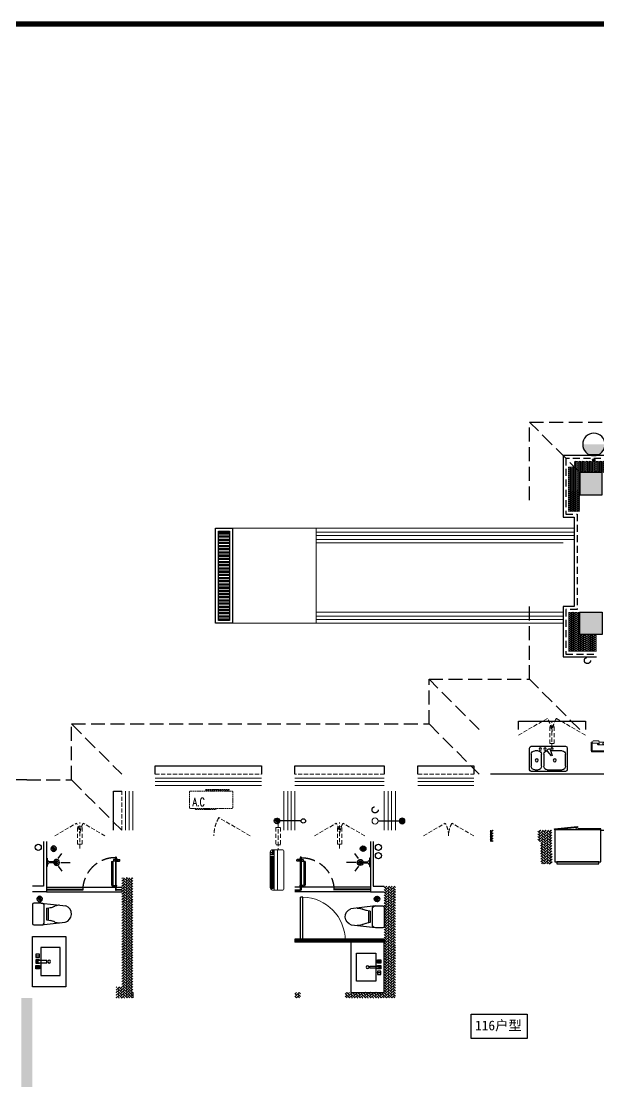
# Model space of a CAD drawing. Extents: x 2803505 to 5851001, y -1372902 to 24339.
# Drawn here: x 3281362 to 3291701, y -887371 to -868404 of the extents above; entities that cross this region are included whole.
import ezdxf

# ---------------------------------------------------------------- set-up
doc = ezdxf.new("R2010")
doc.units = 0
doc.header["$LTSCALE"] = 1000
doc.header["$MEASUREMENT"] = 0
doc.linetypes.add('DASH', pattern=[0.35, 0.25, -0.1])
doc.linetypes.add('HIDDEN', pattern=[0.375, 0.25, -0.125])
doc.layers.get('0').update_dxf_attribs({"linetype": 'CONTINUOUS'})
for name, color, linetype in [('!!电气', 1, 'CONTINUOUS'), ('AH-FURNITURE', 1, 'CONTINUOUS'), ('CURTWALL', 4, 'CONTINUOUS'), ('EQUIP-照明', 3, 'CONTINUOUS'), ('IP-bath&kitchen-JOHNSON', 4, 'CONTINUOUS'), ('LVTRY', 252, 'CONTINUOUS'), ('P-bath&kitchen-JOHNSON', 4, 'CONTINUOUS'), ('VPIPE-中水', 122, 'CONTINUOUS'), ('VPIPE-凝结', 150, 'CONTINUOUS'), ('VPIPE-雨水', 4, 'DASH'), ('保温', 6, 'CONTINUOUS'), ('卫生间', 6, 'CONTINUOUS'), ('建筑-排气道', 252, 'CONTINUOUS'), ('看线', 185, 'CONTINUOUS'), ('立面', 73, 'CONTINUOUS'), ('立面-看线', 251, 'CONTINUOUS'), ('铝合金', 144, 'CONTINUOUS')]:
    doc.layers.add(name, color=color, linetype=linetype)
for name, color, linetype, lineweight in [('PUB_HATCH', 8, 'CONTINUOUS', 9), ('STAIR', 252, 'CONTINUOUS', 20), ('VPIPE-废水', 31, 'TG_F', 18), ('WINDOW', 146, 'CONTINUOUS', 20), ('图框', 147, 'CONTINUOUS', 20), ('平面-栏杆', 56, 'CONTINUOUS', 15), ('平面-看线', 252, 'CONTINUOUS', 15), ('平面-空调室内机', 176, 'CONTINUOUS', 9), ('平面-空调预留孔', 252, 'CONTINUOUS', 15), ('立面-洞口示意', 252, 'CONTINUOUS', 13)]:
    doc.layers.add(name, color=color, linetype=linetype, lineweight=lineweight)
doc.styles.add('_TCH_DIM', font='SIMPLEX', dxfattribs={"bigfont": 'GBCBIG'})
doc.styles.add('DIM_FONT', font='SIMPLEX', dxfattribs={"width": 0.7, "bigfont": 'GBCBIG'})
doc.styles.get("Standard").update_dxf_attribs({"font": 'gbenor.shx', "bigfont": 'gbcbig.shx'})
doc.styles.add('TG_LINETYPE', font='SIMPLEX', dxfattribs={"width": 0.8, "height": 3, "bigfont": 'HZTXT'})
doc.styles.add('黑体', font='simhei.ttf')
doc.linetypes.add('TG_F', pattern='A,2,-0.3,["F",TG_LINETYPE,S=0.1,R=0,X=-0.23,Y=-0.15],0', length=2.3)
pattern_1 = [(45, (0, 0), (0, 47.4157523), [100.584, -33.528]), (135, (23.708, 23.708), (3e-15, 47.4157523), [100.584, -33.528])]
pattern_2 = [(90, (0, 0), (-16.49778, 1e-15), [9.525, -19.05]), (210, (0, 0), (8.24889, -14.2874966), [9.525, -19.05]), (150, (6e-16, 9.525), (-8.24889, -14.2874966), [9.525, -19.05])]

# ---------------------------------------------------------------- blocks, each defined once
blk = doc.blocks.new('rrrrrrrrrrrra')
at = {"color": 8}
for p, q in [((-112, 459), (-112, 324)), ((253, 484), (-87, 484)), ((278, 324), (278, 459)), ((-112, 324), (-64, -103)), ((-59, 271), (224, 271)), ((-21, 232), (-34, 154)), ((191, 200), (-26, 200)), ((186, 232), (-21, 232)), ((186, 232), (199, 154)), ((278, 324), (228, -116))]:
    blk.add_line(p, q, dxfattribs=at)
for centre, radius, start, end in [((-87, 459), 25, 90, 180), ((253, 459), 25, 0, 90), ((-59, 324), 53.3, 180, 270), ((224, 324), 53.3, 270, 0), ((149, -3), 224, 158.5202, 180), ((-323, 210), 294, 333.5369, 351.4828), ((488, 210), 294, 188.5172, 206.4631), ((16, -3), 224, 0, 21.4798), ((84, -64), 153, 195.0773, 340.1181)]:
    blk.add_arc(centre, radius, start, end, dxfattribs=at)
blk = doc.blocks.new('A$C1E0F638F')
for points in [[(500, 435), (500, 85), (0, 85), (0, 435)], [(270, 30), (230, 30), (230, 195), (270, 195)], [(120, 0), (180, 0), (180, 60), (120, 60)], [(147, 55), (153, 55), (153, 5), (147, 5)], [(230, 30), (270, 30), (270, 10), (230, 10)], [(380, 0), (320, 0), (320, 60), (380, 60)], [(353, 55), (347, 55), (347, 5), (353, 5)]]:
    blk.add_lwpolyline(points, close=True)
blk.add_lwpolyline([(270, 60), (280, 60), (280, 0), (220, 0), (220, 60), (230, 60)])
blk.add_circle((250, 236), 26)
blk = doc.blocks.new('$lvtry$00000171')
for p, q in [((-74, 11), (-11, 74)), ((-70, -27), (27, 70)), ((-53, -53), (53, 53)), ((-27, -70), (70, 27)), ((11, -74), (74, -11))]:
    blk.add_line(p, q)
blk.add_circle((0, 0), 75)
blk.add_point((0, 0))
blk = doc.blocks.new('A$C5DCB2F21')
at = {"layer": 'IP-bath&kitchen-JOHNSON', "color": 8}
for p, q in [((74, 0), (-74, 0)), ((-10, -174), (-10, -49)), ((11, -174), (11, -49)), ((-68, -213), (-158, -275)), ((0, -261), (0, -425)), ((68, -213), (158, -275))]:
    blk.add_line(p, q, dxfattribs=at)
blk.add_lwpolyline([(74, 0), (74, -16), (-74, -16), (-74, 0)], dxfattribs=at)
for points in [[(-26, -31, -0.364142), (-38, -16, -0.020495)], [(-10, -49, 0.214893), (-26, -31, 7.649644)], [(11, -49, -0.21439), (26, -31, -7.649644)], [(26, -31, 0.364142), (38, -16, 0.020495)]]:
    blk.add_lwpolyline(points, format="xyb", dxfattribs=at)
blk.add_arc((0, -174), 10.5, 180, 0, dxfattribs=at)
for centre, major_axis, ratio, start_param, end_param in [((0, -181), (53.6, 0), 0.987577, 1.76809, 7.656688), ((0, -179), (-51, 0), 0.990052, -1.36297, 4.504563), ((0, -178), (-26.8, 0), 0.994812, -1.167677, 4.309269), ((-12, -165), (0, 1.43), 0.85, -1.570796, 4.712389), ((-12, -189), (0, 1.43), 0.85, 4.712389, 10.995574), ((12, -165), (0, 1.43), 0.85, 4.712389, 10.995574), ((12, -189), (0, 1.43), 0.85, 4.712389, 10.995574)]:
    blk.add_ellipse(centre, major_axis=major_axis, ratio=ratio, start_param=start_param, end_param=end_param, dxfattribs=at)
blk = doc.blocks.new('GDGDRGDGRD')
blk.add_hatch(color=252).paths.add_polyline_path([(491782, 524769), (491781, 524772), (491773, 524768), (491774, 524766)])
at = {"color": 252}
for p, q in [((491771, 524768), (491783, 524773)), ((491772, 524768), (491772, 524768)), ((491772, 524768), (491774, 524765)), ((491783, 524761), (491772, 524761)), ((491783, 524760), (491772, 524760)), ((491772, 524752), (491774, 524751)), ((491774, 524751), (491772, 524751)), ((491773, 524760), (491773, 524740)), ((491774, 524765), (491783, 524769)), ((491778, 524771), (491778, 524732)), ((491783, 524752), (491781, 524752)), ((491781, 524752), (491783, 524752)), ((491782, 524772), (491783, 524773)), ((491782, 524772), (491783, 524769)), ((491783, 524760), (491783, 524739))]:
    blk.add_line(p, q, dxfattribs=at)
for centre, radius, start, end in [((491784, 524755), 13.5, 155.1524, 208.9779), ((491772, 524767), 1, 111.5266, 175.7652), ((491791, 524767), 20.5, 177.9915, 196.9003), ((491772, 524767), 0.5, 112.733, 178.0542), ((491791, 524767), 19.5, 177.4658, 196.2484), ((491786, 524755), 14.6, 161.8973, 193.7147), ((491781, 524753), 9.42, 188.0154, 204.2283), ((491772, 524749), 0.5, 208.9779, 24.2283), ((491772, 524754), 11.7, 335.4186, 349.5177), ((491783, 524749), 0.5, 155.4186, 330.1502), ((491783, 524772), 0.5, 340.7609, 112.533), ((491783, 524772), 1.17, 340.0401, 112.533), ((491804, 524765), 20.6, 160.0401, 190.8473), ((491807, 524764), 24, 160.7609, 187.0487), ((491772, 524755), 13.4, 330.1502, 25.0815), ((491771, 524755), 12.4, 343.9451, 21.3478)]:
    blk.add_arc(centre, radius, start, end, dxfattribs=at)
blk.add_open_spline([(491773, 524740), (491773, 524740), (491775, 524738), (491778, 524742), (491781, 524740), (491783, 524739)], degree=3, knots=[0, 0, 0, 0, 3.066329, 6.218313, 11.124135, 11.124135, 11.124135, 11.124135])
at = {"layer": 'IP-bath&kitchen-JOHNSON', "color": 252}
for p, q in [((490533, 524228), (491883, 524228)), ((490533, 524193), (491183, 524193)), ((490533, 524183), (491183, 524183)), ((490533, 524148), (491883, 524148)), ((491183, 524183), (491183, 524193)), ((491883, 524183), (491783, 524183)), ((491783, 524173), (491783, 524183)), ((491883, 524173), (491783, 524173))]:
    blk.add_line(p, q, dxfattribs=at)
for points in [[(490533, 525048), (490533, 524148), (490283, 524148)], [(490483, 525048), (490483, 524248), (490283, 524248)]]:
    blk.add_lwpolyline(points, dxfattribs=at)
at = {"layer": 'LVTRY', "color": 252}
blk.add_lwpolyline([(490883, 522448), (490283, 522448), (490283, 523348), (490883, 523348)], close=True, dxfattribs=at)
at = {"layer": 'P-bath&kitchen-JOHNSON', "color": 252}
for p, q in [((491699, 524687), (491699, 524271)), ((491699, 524687), (491725, 524687)), ((491725, 524687), (491725, 524271)), ((491735, 524723), (491735, 524697)), ((491767, 524723), (491735, 524723)), ((491767, 524697), (491735, 524697)), ((491772, 524735), (491779, 524735)), ((491772, 524706), (491772, 524735)), ((491772, 524706), (491779, 524706)), ((491775, 524735), (491778, 524733)), ((491775, 524716), (491775, 524735)), ((491775, 524725), (491775, 524706)), ((491775, 524706), (491778, 524708)), ((491778, 524718), (491778, 524733)), ((491778, 524718), (491778, 524708)), ((491779, 524735), (491781, 524734)), ((491779, 524733), (491779, 524735)), ((491779, 524708), (491779, 524706)), ((491779, 524706), (491781, 524707)), ((491781, 524733), (491781, 524734)), ((491781, 524708), (491781, 524707)), ((491789, 524723), (491843, 524723)), ((491789, 524697), (491843, 524697)), ((491794, 524735), (491797, 524735)), ((491794, 524735), (491794, 524706)), ((491794, 524706), (491797, 524706)), ((491797, 524735), (491799, 524733)), ((491797, 524735), (491797, 524718)), ((491797, 524706), (491797, 524723)), ((491797, 524706), (491799, 524708)), ((491799, 524708), (491799, 524733)), ((491820, 524697), (491820, 524723)), ((491699, 524271), (491725, 524271)), ((491769, 524263), (491767, 524261)), ((491769, 524263), (491769, 524233)), ((491772, 524263), (491769, 524263)), ((491772, 524263), (491772, 524233)), ((491784, 524263), (491786, 524263)), ((491784, 524233), (491784, 524263)), ((491786, 524233), (491786, 524263)), ((491786, 524263), (491788, 524261)), ((491735, 524235), (491735, 524261)), ((491735, 524261), (491767, 524261)), ((491735, 524235), (491767, 524235)), ((491767, 524261), (491767, 524235)), ((491769, 524233), (491767, 524235)), ((491772, 524233), (491769, 524233)), ((491784, 524233), (491786, 524233)), ((491788, 524235), (491788, 524261))]:
    blk.add_line(p, q, dxfattribs=at)
blk.add_lwpolyline([(491783, 524173), (491783, 524760), (491773, 524760), (491773, 524173)], close=True, dxfattribs=at)
at = {"layer": 'P-bath&kitchen-JOHNSON', "color": 252, "linetype": 'DASH'}
blk.add_arc((491769, 524171), 586, 89.7967, 179.3922, dxfattribs=at)
at = {"layer": 'P-bath&kitchen-JOHNSON', "color": 252}
blk.add_arc((491835, 524710), 15.3, 304.053, 55.9616, dxfattribs=at)
for centre, major_axis, start_param, end_param in [((491735, 524687), (0, 10.4), 0, 1.570796), ((491735, 524271), (0, 35.7), 1.570796, 3.141593), ((491735, 524271), (0, 10.4), 1.570796, 3.141593)]:
    blk.add_ellipse(centre, major_axis=major_axis, ratio=1, start_param=start_param, end_param=end_param, dxfattribs=at)
at = {"layer": 'IP-bath&kitchen-JOHNSON', "color": 252, "rotation": 90.008488524447}
blk.add_blockref('A$C5DCB2F21', (490533, 524673), dxfattribs=at)
at = {"layer": 'LVTRY', "color": 252, "xscale": -0.6666666667107826, "yscale": 0.6666666667107826}
for p in [(490663, 524918), (490413, 524018)]:
    blk.add_blockref('$lvtry$00000171', p, dxfattribs=at)
at = {"layer": 'LVTRY', "color": 252, "extrusion": (0, 0, -1), "xscale": -1, "zscale": -1, "rotation": 270}
blk.add_blockref('rrrrrrrrrrrra', (-490766, 523666), dxfattribs=at)
at = {"layer": 'LVTRY', "color": 252, "xscale": -1, "rotation": 270}
blk.add_blockref('A$C1E0F638F', (490347, 522649), dxfattribs=at)
blk = doc.blocks.new('rtyg7uyhg')
at = {"layer": 'LVTRY'}
for p, q in [((193590, 45458), (193590, 45069)), ((194235, 45489), (193621, 45489)), ((193621, 45131), (193621, 45346)), ((193682, 45407), (193888, 45407)), ((193896, 45430), (193858, 45326)), ((193875, 45316), (193946, 45401)), ((193926, 45440), (193940, 45432)), ((194010, 45346), (194010, 45131)), ((194051, 45131), (194051, 45346)), ((194112, 45407), (194173, 45407)), ((194235, 45346), (194235, 45131)), ((194265, 45069), (194265, 45458)), ((193858, 45326), (193875, 45316)), ((193621, 45039), (194235, 45039)), ((193948, 45069), (193682, 45069)), ((194173, 45069), (194112, 45069))]:
    blk.add_line(p, q, dxfattribs=at)
for centre, radius in [((193866, 45438), 20.5), ((193989, 45438), 20.5), ((194071, 45438), 20.5), ((193815, 45238), 25.6), ((194137, 45238), 25.6)]:
    blk.add_circle(centre, radius, dxfattribs=at)
for centre, radius, start, end in [((193621, 45458), 30.7, 90, 180), ((193682, 45346), 61.4, 90, 180), ((193916, 45423), 20.5, 60, 159.4623), ((193930, 45414), 20.5, 320.5377, 60), ((193948, 45346), 61.4, 360, 90), ((194112, 45346), 61.4, 90, 180), ((194173, 45346), 61.4, 360, 90), ((194235, 45458), 30.7, 360, 90), ((193621, 45069), 30.7, 180, 270), ((193682, 45131), 61.4, 180, 270), ((193948, 45131), 61.4, 270, 360), ((194112, 45131), 61.4, 180, 270), ((194173, 45131), 61.4, 270, 360), ((194235, 45069), 30.7, 270, 360)]:
    blk.add_arc(centre, radius, start, end, dxfattribs=at)
at = {"layer": 'LVTRY', "style": 'DIM_FONT', "width": 0.8, "flags": 9}
for tag in ['YSIZE', 'XSIZE']:
    blk.add_attdef(tag, (193928, 45488), '', height=0.5, rotation=90, dxfattribs=at)
blk = doc.blocks.new('A$C60D053AF')
at = {"layer": 'AH-FURNITURE', "color": 8}
for p, q in [((233, -90), (128, -90)), ((233, -110), (128, -110)), ((193, -71), (328, -71)), ((193, -91), (328, -91)), ((245, -129), (245, -122)), ((265, -129), (265, -122)), ((342, -97), (370, -143)), ((356, -83), (384, -129)), ((255, -281), (255, -251)), ((255, -281), (393, -281)), ((393, -281), (393, -251))]:
    blk.add_line(p, q, dxfattribs=at)
for points in [[(170, -68, 1), (170, -94), (193, -94), (193, -68)], [(234, -251), (414, -251, 0.414214), (424, -241), (424, -111, 0.414214), (414, -101), (234, -101, 0.414214), (224, -111), (224, -241, 0.414214)], [(268, -122), (268, -107, 0.414214), (248, -87), (233, -87), (233, -113), (242, -113), (242, -122)], [(242, -152, 1), (268, -152), (268, -129), (242, -129)], [(384, -161, 1), (402, -143), (386, -127), (368, -145)]]:
    blk.add_lwpolyline(points, format="xyb", close=True, dxfattribs=at)
for centre, radius in [((100, -100), 30), ((255, -152), 15), ((255, -152), 10), ((393, -152), 15), ((393, -152), 10)]:
    blk.add_circle(centre, radius, dxfattribs=at)
for radius in [40, 20]:
    blk.add_arc((328, -111), radius, 45, 90, dxfattribs=at)
blk = doc.blocks.new('A-Kitchen-7')
at = {"layer": 'LVTRY'}
for p, q in [((-519, 780), (-7, 834)), ((-515, 756), (-519, 780)), ((-4, 811), (-515, 756)), ((515, 756), (-515, 756)), ((-515, 756), (-515, 40)), ((-486, 761), (-485, 756)), ((-29, 767), (-112, 756)), ((-29, 767), (-35, 806)), ((-7, 834), (-4, 811)), ((515, 780), (0, 780)), ((0, 756), (0, 780)), ((515, 756), (515, 780)), ((515, 40), (515, 756)), ((-515, 40), (515, 40))]:
    blk.add_line(p, q, dxfattribs=at)
blk.add_lwpolyline([(-469, 40), (-469, 0), (469, 0), (469, 40)], close=True, dxfattribs=at)
blk = doc.blocks.new('FRSDFDGDGDRGDR')
at = {"layer": '平面-空调预留孔', "color": 252}
for p, q in [((699612, 775044), (699612, 775441)), ((699619, 775448), (699746, 775448)), ((699746, 775448), (699746, 775355)), ((699720, 775342), (699720, 775143)), ((699727, 775349), (699740, 775349)), ((699746, 775037), (699619, 775037)), ((699727, 775136), (699740, 775136)), ((699746, 775130), (699746, 775037))]:
    blk.add_line(p, q, dxfattribs=at)
blk.add_lwpolyline([(699766, 775167), (699793, 775154), (699793, 775057), (699766, 775044), (699766, 775018), (699619, 775018, -0.414214), (699593, 775044), (699593, 775441, -0.414214), (699619, 775468), (699766, 775468), (699766, 775441), (699793, 775428), (699793, 775332), (699766, 775318)], format="xyb", close=True, dxfattribs=at)
for centre, radius in [((699740, 775243), 15.8), ((699740, 775332), 10.6), ((699740, 775154), 10.6)]:
    blk.add_circle(centre, radius, dxfattribs=at)
for centre, start, end in [((699619, 775441), 90, 180), ((699727, 775342), 90, 180), ((699740, 775355), 270, 360), ((699619, 775044), 180, 270), ((699727, 775143), 180, 270), ((699740, 775130), 0, 90)]:
    blk.add_arc(centre, 6.6, start, end, dxfattribs=at)
blk = doc.blocks.new('*U153')
h = blk.add_hatch(color=5)
h.set_gradient(color1=(0, 0, 255), rotation=180, tint=1)
h.paths.add_polyline_path([(0, 0), (-6.35, -6.35), (-6.35, -2.159), (-15, -2.159), (-15, 2.159), (-6.35, 2.159), (-6.35, 6.35)])
at = {"color": 0, "linetype": 'Continuous'}
blk.add_lwpolyline([(0, 0), (-6.35, -6.35), (-6.35, -2.159), (-15, -2.159), (-15, 2.159), (-6.35, 2.159), (-6.35, 6.35)], close=True, dxfattribs=at)
blk = doc.blocks.new('GDGDRGDRGRD')
at = {"layer": 'PUB_HATCH'}
blk.add_hatch(color=252, dxfattribs=at).paths.add_polyline_path([(430320, 370174), (430320, 370444), (430180, 370444), (430180, 370429), (430285, 370429), (430305, 370409), (430305, 370209), (430285, 370189), (429965, 370189), (429945, 370209), (429945, 370409), (429965, 370429), (430070, 370429), (430070, 370444), (429930, 370444), (429930, 370174)])
at = {"layer": 'LVTRY', "color": 251}
for p, q in [((430081, 371515), (429865, 371758)), ((430335, 371758), (429865, 371758)), ((429865, 371758), (429865, 370858)), ((430235, 370858), (430235, 371758)), ((430335, 371515), (430081, 371515)), ((430081, 371515), (430081, 371100)), ((429865, 370858), (430081, 371100)), ((430081, 371100), (430335, 371100)), ((429865, 370858), (430335, 370858))]:
    blk.add_line(p, q, dxfattribs=at)
at = {"layer": 'LVTRY'}
for p, q in [((429915, 370948), (429915, 371668)), ((429925, 371678), (430325, 371678)), ((429995, 371628), (429995, 371418)), ((430000, 371628), (430000, 371418)), ((430290, 371638), (430005, 371638)), ((430290, 371633), (430005, 371633)), ((430045, 371658), (430045, 371568)), ((430050, 371658), (430045, 371658)), ((430050, 371568), (430050, 371658)), ((430195, 371418), (430195, 371628)), ((430200, 371418), (430200, 371628)), ((430235, 371668), (430235, 370948)), ((429975, 371526), (430102, 371526)), ((429975, 371521), (429975, 371526)), ((430102, 371521), (429975, 371521)), ((430005, 371413), (430290, 371413)), ((430005, 371408), (430290, 371408)), ((430045, 371568), (430050, 371568)), ((430045, 371388), (430045, 371478)), ((430045, 371478), (430050, 371478)), ((430050, 371388), (430045, 371388)), ((430050, 371478), (430050, 371388)), ((430220, 371526), (430092, 371526)), ((430092, 371526), (430092, 371521)), ((430092, 371521), (430220, 371521)), ((430102, 371526), (430102, 371521)), ((430220, 371521), (430220, 371526)), ((430235, 371100), (430235, 371515)), ((429935, 371358), (429974, 371358)), ((429935, 371258), (429974, 371258)), ((429955, 371339), (429955, 371378)), ((429955, 371239), (429955, 371278)), ((429995, 370988), (429995, 371198)), ((430000, 370988), (430000, 371198)), ((430005, 371208), (430290, 371208)), ((430005, 371203), (430290, 371203)), ((430045, 371228), (430045, 371138)), ((430050, 371228), (430045, 371228)), ((430050, 371138), (430050, 371228)), ((430195, 371198), (430195, 370988)), ((430200, 371198), (430200, 370988)), ((430102, 371096), (429975, 371096)), ((429975, 371096), (429975, 371091)), ((429975, 371091), (430102, 371091)), ((430045, 371138), (430050, 371138)), ((430045, 370958), (430045, 371048)), ((430045, 371048), (430050, 371048)), ((430050, 371048), (430050, 370958)), ((430092, 371091), (430092, 371096)), ((430092, 371096), (430220, 371096)), ((430220, 371091), (430092, 371091)), ((430102, 371091), (430102, 371096)), ((430220, 371096), (430220, 371091)), ((430325, 370938), (429925, 370938)), ((430290, 370983), (430005, 370983)), ((430290, 370978), (430005, 370978)), ((430050, 370958), (430045, 370958))]:
    blk.add_line(p, q, dxfattribs=at)
at = {"layer": 'LVTRY', "color": 252}
for p, q in [((430070, 370429), (430070, 370444)), ((430180, 370429), (430180, 370444))]:
    blk.add_line(p, q, dxfattribs=at)
at = {"layer": 'LVTRY'}
blk.add_lwpolyline([(429609, 370758), (429735, 370758), (429735, 371758), (427635, 371758)], dxfattribs=at)
at = {"layer": 'LVTRY', "color": 252}
for points in [[(430335, 370159), (429915, 370159), (429915, 370459), (430335, 370459)], [(430320, 370174), (429930, 370174), (429930, 370444), (430320, 370444)], [(429965, 370429), (430285, 370429), (430305, 370409), (430305, 370209), (430285, 370189), (429965, 370189), (429945, 370209), (429945, 370409), (429965, 370429)]]:
    blk.add_lwpolyline(points, close=True, dxfattribs=at)
at = {"layer": 'LVTRY'}
for centre, radius in [((430147, 371523), 29.7), ((430147, 371523), 11.7), ((429955, 371358), 17), ((429955, 371258), 17), ((430147, 371093), 29.7), ((430147, 371093), 11.7)]:
    blk.add_circle(centre, radius, dxfattribs=at)
for centre, radius, start, end in [((429925, 371668), 10, 90, 180), ((430005, 371628), 10, 90, 180), ((430005, 371628), 5, 90, 180), ((430047, 371523), 56.7, 2.2742, 87.7258), ((430047, 371523), 52.2, 2.4704, 87.5296), ((430147, 371523), 56.7, 92.2742, 177.7258), ((430147, 371523), 52.2, 92.4704, 177.5296), ((430190, 371628), 10, 0, 90), ((430190, 371628), 5, 0, 90), ((430225, 371668), 10, 0, 90), ((430005, 371418), 10, 180, 270), ((430005, 371418), 5, 180, 270), ((430047, 371523), 56.7, 272.2742, 357.7258), ((430047, 371523), 52.2, 272.4704, 357.5296), ((430147, 371523), 56.7, 182.2742, 267.7258), ((430147, 371523), 52.2, 182.4704, 267.5296), ((430190, 371418), 5, 270, 0), ((430190, 371418), 10, 270, 0), ((430005, 371198), 10, 90, 180), ((430005, 371198), 5, 90, 180), ((430190, 371198), 10, 0, 90), ((430190, 371198), 5, 0, 90), ((430047, 371093), 56.7, 2.2742, 87.7258), ((430047, 371093), 52.2, 2.4704, 87.5296), ((430047, 371093), 56.7, 272.2742, 357.7258), ((430047, 371093), 52.2, 272.4704, 357.5296), ((430147, 371093), 56.7, 92.2742, 177.7258), ((430147, 371093), 56.7, 182.2742, 267.7258), ((430147, 371093), 52.2, 92.4704, 177.5296), ((430147, 371093), 52.2, 182.4704, 267.5296), ((429925, 370948), 10, 180, 270), ((430005, 370988), 10, 180, 270), ((430005, 370988), 5, 180, 270), ((430190, 370988), 5, 270, 0), ((430190, 370988), 10, 270, 0), ((430225, 370948), 10, 270, 0)]:
    blk.add_arc(centre, radius, start, end, dxfattribs=at)
at = {"layer": '立面-洞口示意', "color": 252}
blk.add_lwpolyline([(430335, 370159), (430071, 370253), (429915, 370459)], dxfattribs=at)
at = {"xscale": -1, "rotation": 270}
blk.add_blockref('FRSDFDGDGDRGDR', (-345583, -327434), dxfattribs=at)
at = {"xscale": -1}
blk.add_blockref('rtyg7uyhg', (622600, 326770), dxfattribs=at)
at = {"rotation": 270}
blk.add_blockref('A$C60D053AF', (430335, 372358), dxfattribs=at)
at = {"layer": 'LVTRY', "color": 1, "extrusion": (0, 0, -1), "xscale": -0.7999999999883585, "yscale": 0.7999999999883585, "zscale": -0.7999999999883585}
blk.add_blockref('A-Kitchen-7', (-429197, 370159), dxfattribs=at)
at = {"layer": '建筑-排气道', "xscale": -5, "yscale": 5, "zscale": 5, "rotation": 90}
blk.add_blockref('*U153', (430135, 370491), dxfattribs=at)
blk = doc.blocks.new('GDFGDGRD')
at = {"layer": '保温', "linetype": 'ByBlock', "ltscale": 10}
h = blk.add_hatch(dxfattribs=at)
h.set_pattern_fill('AR-HBONE', color=251, scale=55)
h.set_pattern_definition(pattern_1)
h.paths.add_polyline_path([(431617, 372624), (431817, 372624), (431817, 373424), (431617, 373424)])
h = blk.add_hatch(dxfattribs=at)
h.set_pattern_fill('AR-HBONE', color=251, scale=55)
h.set_pattern_definition(pattern_1)
h.paths.add_polyline_path([(434617, 372624), (434417, 372624), (434416, 373424), (434616, 373424)])
h = blk.add_hatch(dxfattribs=at)
h.set_pattern_fill('AR-HBONE', color=251, scale=55)
h.set_pattern_definition(pattern_1)
h.paths.add_polyline_path([(428967, 372824), (428967, 373024), (428917, 373024), (428917, 372824)])
h = blk.add_hatch(dxfattribs=at)
h.set_pattern_fill('AR-HBONE', color=251, scale=55)
h.set_pattern_definition(pattern_1)
h.paths.add_polyline_path([(429817, 372824), (429817, 373024), (429767, 373024), (429767, 372824)])
h = blk.add_hatch(dxfattribs=at)
h.set_pattern_fill('AR-HBONE', color=251, scale=55)
h.set_pattern_definition(pattern_1)
h.paths.add_polyline_path([(430018, 372424), (430017, 373024), (429817, 373024), (429818, 372424)])
h = blk.add_hatch(dxfattribs=at)
h.set_pattern_fill('AR-HBONE', color=251, scale=55)
h.set_pattern_definition(pattern_1)
h.paths.add_polyline_path([(436215, 372424), (436217, 373024), (436417, 373024), (436415, 372424)])
h = blk.add_hatch(dxfattribs=at)
h.set_pattern_fill('AR-HBONE', color=251, scale=55)
h.set_pattern_definition(pattern_1)
h.paths.add_polyline_path([(436417, 372824), (436417, 373024), (436467, 373024), (436467, 372824)])
h = blk.add_hatch(dxfattribs=at)
h.set_pattern_fill('AR-HBONE', color=251, scale=55)
h.set_pattern_definition(pattern_1)
h.paths.add_polyline_path([(437267, 372824), (437267, 373024), (437317, 373024), (437317, 372824)])
at = {"layer": '保温', "linetype": 'Continuous', "ltscale": 10}
h = blk.add_hatch(dxfattribs=at)
h.set_pattern_fill('HEX', color=251, scale=10, angle=90, style=0)
h.set_pattern_definition(pattern_2)
h.paths.add_polyline_path([(431317, 372074), (431517, 372074), (431517, 372224), (431317, 372224)])
h = blk.add_hatch(dxfattribs=at)
h.set_pattern_fill('HEX', color=251, scale=10, angle=90, style=0)
h.set_pattern_definition(pattern_2)
h.paths.add_polyline_path([(434917, 372074), (434717, 372074), (434716, 372224), (434916, 372224)])
at = {"layer": '保温', "linetype": 'ByBlock', "ltscale": 10}
h = blk.add_hatch(dxfattribs=at)
h.set_pattern_fill('AR-HBONE', color=251, scale=55)
h.set_pattern_definition(pattern_1)
h.paths.add_polyline_path([(443716, 370024), (443716, 372174), (443916, 372174), (443916, 370024)])
h = blk.add_hatch(dxfattribs=at)
h.set_pattern_fill('AR-HBONE', color=251, scale=55)
h.set_pattern_definition(pattern_1)
h.paths.add_polyline_path([(427217, 370024), (427217, 372024), (427017, 372024), (427017, 370024)])
h = blk.add_hatch(dxfattribs=at)
h.set_pattern_fill('AR-HBONE', color=251, scale=55)
h.set_pattern_definition(pattern_1)
h.paths.add_polyline_path([(439017, 370024), (439017, 372024), (439217, 372024), (439217, 370024)])
at = {"layer": '保温', "linetype": 'Continuous', "ltscale": 10}
h = blk.add_hatch(dxfattribs=at)
h.set_pattern_fill('HEX', color=251, scale=10, angle=90, style=0)
h.set_pattern_definition(pattern_2)
h.paths.add_polyline_path([(431317, 370824), (431517, 370824), (431517, 370974), (431317, 370974)])
h = blk.add_hatch(dxfattribs=at)
h.set_pattern_fill('HEX', color=251, scale=10, angle=90, style=0)
h.set_pattern_definition(pattern_2)
h.paths.add_polyline_path([(434917, 370824), (434717, 370824), (434716, 370974), (434916, 370974)])
at = {"layer": '保温', "linetype": 'ByBlock', "ltscale": 10}
h = blk.add_hatch(dxfattribs=at)
h.set_pattern_fill('AR-HBONE', color=251, scale=55)
h.set_pattern_definition(pattern_1)
h.paths.add_polyline_path([(425517, 370024), (425517, 370124), (425417, 370124), (425417, 370024)])
h = blk.add_hatch(dxfattribs=at)
h.set_pattern_fill('AR-HBONE', color=251, scale=55)
h.set_pattern_definition(pattern_1)
h.paths.add_polyline_path([(427017, 370024), (427017, 370124), (426317, 370124), (426317, 370024)])
h = blk.add_hatch(dxfattribs=at)
h.set_pattern_fill('AR-HBONE', color=251, scale=55)
h.set_pattern_definition(pattern_1)
h.paths.add_polyline_path([(439217, 370024), (439217, 370124), (439917, 370124), (439917, 370024)])
h = blk.add_hatch(dxfattribs=at)
h.set_pattern_fill('AR-HBONE', color=251, scale=55)
h.set_pattern_definition(pattern_1)
h.paths.add_polyline_path([(440717, 370024), (440717, 370124), (440817, 370124), (440817, 370024)])
h = blk.add_hatch(dxfattribs=at)
h.set_pattern_fill('AR-HBONE', color=251, scale=55)
h.set_pattern_definition(pattern_1)
h.paths.add_polyline_path([(443916, 370024), (443916, 370224), (444016, 370224), (444016, 370024)])
at = {"layer": '保温', "linetype": 'Continuous', "ltscale": 10}
h = blk.add_hatch(dxfattribs=at)
h.set_pattern_fill('HEX', color=251, scale=10, angle=90, style=0)
h.set_pattern_definition([(90, (-70765.891, -151624.736), (-16.49778, 1e-15), [9.525, -19.05]), (210, (-70765.891, -151624.736), (8.24889, -14.2874966), [9.525, -19.05]), (150, (-70765.891, -151615.211), (-8.24889, -14.2874966), [9.525, -19.05])])
h.paths.add_polyline_path([(434067, 368524), (434067, 368724), (432167, 368724), (432167, 368524)])
h = blk.add_hatch(dxfattribs=at)
h.set_pattern_fill('HEX', color=251, scale=10, angle=90, style=0)
h.set_pattern_definition([(90, (-70765.891, -152124.736), (-16.49778, 1e-15), [9.525, -19.05]), (210, (-70765.891, -152124.736), (8.24889, -14.2874966), [9.525, -19.05]), (150, (-70765.891, -152115.211), (-8.24889, -14.2874966), [9.525, -19.05])])
h.paths.add_polyline_path([(433017, 363924), (433217, 363924), (433217, 368524), (433017, 368524)])
at = {"layer": '保温', "color": 251, "linetype": 'ByBlock', "ltscale": 10}
for p, q in [((428917, 373024), (428917, 372824)), ((437317, 373024), (437317, 372824)), ((443716, 370124), (443716, 370024)), ((433017, 363924), (433217, 363924))]:
    blk.add_line(p, q, dxfattribs=at)
blk = doc.blocks.new('A$C001338C2')
at = {"color": 8}
for p, q in [((0, 249), (0, 22)), ((845, 304), (55, 304)), ((109, 215), (109, 304)), ((900, 22), (900, 249)), ((22, 0), (878, 0))]:
    blk.add_line(p, q, dxfattribs=at)
at = {"color": 8, "lineweight": 5}
for p, q in [((865, 279), (144, 279)), ((144, 279), (144, 266)), ((387, 279), (144, 279)), ((144, 279), (144, 253)), ((144, 266), (865, 266)), ((144, 240), (144, 253)), ((144, 253), (865, 253)), ((865, 240), (144, 240)), ((387, 240), (387, 279)), ((622, 240), (387, 240)), ((865, 279), (622, 279)), ((622, 279), (622, 240)), ((865, 253), (865, 279)), ((865, 266), (865, 240)), ((900, 215), (0, 215)), ((900, 143), (0, 143))]:
    blk.add_line(p, q, dxfattribs=at)
at = {"color": 8}
for points in [[(89, 226), (22, 226, -0.414214), (17, 232), (17, 243, -0.414214), (22, 249), (89, 249, -0.414214), (95, 243), (95, 232, -0.414214)], [(73, 275), (57, 275, -0.414214), (51, 281), (51, 283, -0.414214), (57, 289), (73, 289, -0.414214), (79, 283), (79, 281, -0.414214)]]:
    blk.add_lwpolyline(points, format="xyb", close=True, dxfattribs=at)
for centre, radius, start, end in [((55, 249), 55, 90, 180), ((845, 249), 55, 360, 90), ((22, 22), 22, 180, 270), ((878, 22), 22, 270, 360)]:
    blk.add_arc(centre, radius, start, end, dxfattribs=at)
blk = doc.blocks.new('dongkong')
at = {"layer": '平面-空调预留孔', "color": 8, "linetype": 'HIDDEN', "ltscale": 0.3}
for p, q in [((-603836, 210821), (-603836, 210511)), ((-603836, 210821), (-603756, 210821)), ((-603796, 210900), (-603796, 210431)), ((-603756, 210821), (-603756, 210511))]:
    blk.add_line(p, q, dxfattribs=at)
blk.add_lwpolyline([(-603756, 210511), (-603836, 210511)], dxfattribs=at)
blk = doc.blocks.new('DSGDFGF')
blk.add_hatch(color=252).paths.add_polyline_path([(677792, 343576), (677791, 343579), (677783, 343575), (677784, 343572)])
at = {"color": 252}
for p, q in [((677781, 343575), (677793, 343580)), ((677782, 343575), (677782, 343575)), ((677782, 343575), (677784, 343572)), ((677793, 343568), (677782, 343568)), ((677793, 343567), (677782, 343567)), ((677782, 343567), (677782, 343547)), ((677782, 343559), (677784, 343558)), ((677784, 343558), (677782, 343558)), ((677784, 343572), (677793, 343576)), ((677787, 343578), (677787, 343539)), ((677791, 343579), (677793, 343580)), ((677791, 343579), (677793, 343576)), ((677793, 343559), (677791, 343558)), ((677791, 343558), (677793, 343558)), ((677792, 343567), (677792, 343545)), ((676415, 342776), (676373, 342818)), ((676441, 342779), (676376, 342844)), ((676458, 342790), (676387, 342861)), ((676469, 342807), (676404, 342872)), ((676472, 342832), (676429, 342875)), ((677752, 342860), (677792, 342860)), ((677752, 342080), (677752, 342860)), ((677792, 342080), (677792, 342860)), ((676292, 342675), (676292, 342335)), ((676452, 342700), (676317, 342700)), ((676452, 342700), (676892, 342650)), ((676505, 342363), (676505, 342647)), ((676544, 342608), (676622, 342622)), ((676544, 342608), (676544, 342402)), ((676576, 342614), (676576, 342396)), ((676544, 342402), (676622, 342388)), ((676317, 342310), (676452, 342310)), ((676452, 342310), (676879, 342359)), ((677792, 342080), (677752, 342080))]:
    blk.add_line(p, q, dxfattribs=at)
for points in [[(676792, 341855), (676442, 341855), (676442, 341356), (676792, 341356)], [(676357, 341735), (676357, 341675), (676417, 341675), (676417, 341735)], [(676412, 341708), (676412, 341702), (676362, 341702), (676362, 341708)], [(676387, 341585), (676387, 341625), (676367, 341625), (676367, 341585)], [(676387, 341625), (676387, 341585), (676552, 341585), (676552, 341625)], [(676357, 341475), (676357, 341535), (676417, 341535), (676417, 341475)], [(676412, 341502), (676412, 341508), (676362, 341508), (676362, 341502)]]:
    blk.add_lwpolyline(points, close=True, dxfattribs=at)
blk.add_lwpolyline([(676417, 341625), (676417, 341635), (676357, 341635), (676357, 341575), (676417, 341575), (676417, 341585)], dxfattribs=at)
blk.add_circle((676593, 341605), 26, dxfattribs=at)
for centre, radius, start, end in [((677781, 343574), 1, 111.5266, 175.7652), ((677801, 343574), 20.5, 177.9915, 196.9003), ((677793, 343562), 13.5, 155.1524, 208.9779), ((677782, 343574), 0.5, 112.733, 178.0542), ((677801, 343574), 19.5, 177.4658, 196.2484), ((677796, 343562), 14.6, 161.8973, 193.7147), ((677791, 343560), 9.42, 188.0154, 204.2283), ((677782, 343556), 0.5, 208.9779, 24.2283), ((677816, 343571), 24, 160.7609, 187.0487), ((677781, 343561), 11.7, 335.4186, 349.5177), ((677792, 343555), 0.5, 155.4186, 330.1502), ((677793, 343579), 0.5, 340.7609, 112.533), ((677793, 343579), 1.17, 340.0401, 112.533), ((677814, 343571), 20.6, 160.0401, 190.8473), ((677781, 343562), 13.4, 330.1502, 25.0815), ((677781, 343562), 12.4, 343.9451, 21.3478), ((676317, 342675), 25, 90, 180), ((676452, 342647), 53.3, 0, 90), ((676566, 342910), 294, 278.5172, 296.4631), ((676779, 342439), 224, 90, 111.4798), ((676840, 342506), 153, 285.0773, 70.1181), ((676566, 342100), 294, 63.5369, 81.4828), ((676317, 342335), 25, 180, 270), ((676452, 342363), 53.3, 270, 0), ((676779, 342572), 224, 248.5202, 270)]:
    blk.add_arc(centre, radius, start, end, dxfattribs=at)
at = {"color": 252, "lineweight": 13}
blk.add_arc((677772, 342080), 780, 91.4693, 180, dxfattribs=at)
at = {"color": 252, "extrusion": (0, 0, -1)}
blk.add_ellipse((676422, 342825), major_axis=(-35.4, 35.4), ratio=1, start_param=5.497787, end_param=11.780972, dxfattribs=at)
at = {"color": 252}
blk.add_open_spline([(677782, 343547), (677783, 343546), (677785, 343545), (677788, 343549), (677791, 343547), (677792, 343545)], degree=3, knots=[0, 0, 0, 0, 3.066329, 6.218313, 11.124135, 11.124135, 11.124135, 11.124135], dxfattribs=at)
blk.add_point((676422, 342825), dxfattribs=at)
at = {"layer": 'CURTWALL', "color": 252}
for p, q in [((676292, 342105), (677892, 342105)), ((676292, 342105), (676292, 342055)), ((676292, 342089), (677892, 342089)), ((676292, 342072), (677892, 342072)), ((676292, 342055), (677892, 342055)), ((677892, 342105), (677892, 342055))]:
    blk.add_line(p, q, dxfattribs=at)
at = {"layer": 'IP-bath&kitchen-JOHNSON', "color": 252}
for p, q in [((676492, 343855), (676492, 343055)), ((676542, 343855), (676542, 342955)), ((676542, 343554), (676542, 343407)), ((676755, 343549), (676817, 343638)), ((676716, 343491), (676592, 343491)), ((676716, 343470), (676592, 343470)), ((676756, 343412), (676817, 343323)), ((676804, 343480), (676967, 343480)), ((676492, 343055), (676292, 343055)), ((676542, 342955), (676292, 342955)), ((676542, 343035), (677892, 343035)), ((676542, 343000), (677192, 343000)), ((676542, 342990), (677192, 342990)), ((676542, 342955), (677892, 342955)), ((677192, 342990), (677192, 343000)), ((677892, 342990), (677792, 342990)), ((677792, 342980), (677792, 342990)), ((677892, 342980), (677792, 342980))]:
    blk.add_line(p, q, dxfattribs=at)
blk.add_lwpolyline([(676542, 343554), (676558, 343554), (676558, 343407), (676542, 343407)], dxfattribs=at)
for points in [[(676573, 343507, 0.364142), (676558, 343518, 0.020495)], [(676592, 343491, -0.21439), (676573, 343507, -7.649644)], [(676573, 343454, -0.364142), (676558, 343443, -0.020495)], [(676592, 343470, 0.214893), (676573, 343454, 7.649644)]]:
    blk.add_lwpolyline(points, format="xyb", dxfattribs=at)
blk.add_arc((676716, 343480), 10.5, 270.0085, 90.0085, dxfattribs=at)
for centre, major_axis, ratio, start_param, end_param in [((676724, 343480), (0, 53.6), 0.987577, 1.76809, 7.656688), ((676721, 343480), (0, -51), 0.990052, -1.36297, 4.504563), ((676720, 343480), (0, -26.8), 0.994812, -1.167677, 4.309269), ((676707, 343493), (-1.43, 0), 0.85, 4.712389, 10.995574), ((676707, 343468), (-1.43, 0), 0.85, -1.570796, 4.712389), ((676732, 343493), (-1.43, 0), 0.85, 4.712389, 10.995574), ((676732, 343468), (-1.43, 0), 0.85, 4.712389, 10.995574)]:
    blk.add_ellipse(centre, major_axis=major_axis, ratio=ratio, start_param=start_param, end_param=end_param, dxfattribs=at)
at = {"layer": 'LVTRY', "color": 252}
for p, q in [((676292, 341155), (676292, 342055)), ((676292, 342055), (676892, 342055)), ((676892, 342055), (676892, 341155)), ((676892, 341155), (676292, 341155))]:
    blk.add_line(p, q, dxfattribs=at)
at = {"layer": 'P-bath&kitchen-JOHNSON', "color": 252}
for p, q in [((677745, 343529), (677745, 343504)), ((677777, 343529), (677745, 343529)), ((677777, 343504), (677745, 343504)), ((677792, 343567), (677782, 343567)), ((677782, 343567), (677782, 342980)), ((677782, 343542), (677789, 343542)), ((677782, 343512), (677782, 343542)), ((677782, 343512), (677789, 343512)), ((677785, 343542), (677787, 343540)), ((677785, 343523), (677785, 343542)), ((677785, 343531), (677785, 343512)), ((677785, 343512), (677787, 343515)), ((677787, 343525), (677787, 343540)), ((677787, 343525), (677787, 343515)), ((677789, 343542), (677790, 343541)), ((677789, 343540), (677789, 343542)), ((677789, 343515), (677789, 343512)), ((677789, 343512), (677790, 343514)), ((677790, 343540), (677790, 343541)), ((677790, 343515), (677790, 343514)), ((677792, 342980), (677792, 343567)), ((677799, 343529), (677853, 343529)), ((677799, 343504), (677853, 343504)), ((677804, 343542), (677807, 343542)), ((677804, 343542), (677804, 343512)), ((677804, 343512), (677807, 343512)), ((677807, 343542), (677809, 343540)), ((677807, 343542), (677807, 343525)), ((677807, 343512), (677807, 343530)), ((677807, 343512), (677809, 343515)), ((677809, 343515), (677809, 343540)), ((677830, 343504), (677830, 343529)), ((677709, 343494), (677709, 343078)), ((677709, 343494), (677735, 343494)), ((677735, 343494), (677735, 343078)), ((677709, 343078), (677735, 343078)), ((677745, 343042), (677745, 343068)), ((677745, 343068), (677777, 343068)), ((677745, 343042), (677777, 343042)), ((677779, 343070), (677777, 343068)), ((677777, 343068), (677777, 343042)), ((677779, 343040), (677777, 343042)), ((677779, 343070), (677779, 343040)), ((677782, 343070), (677779, 343070)), ((677782, 343040), (677779, 343040)), ((677782, 343070), (677782, 343040)), ((677782, 342980), (677792, 342980)), ((677793, 343070), (677796, 343070)), ((677793, 343040), (677793, 343070)), ((677793, 343040), (677796, 343040)), ((677796, 343040), (677796, 343070)), ((677796, 343070), (677798, 343068)), ((677798, 343042), (677798, 343068))]:
    blk.add_line(p, q, dxfattribs=at)
at = {"layer": 'P-bath&kitchen-JOHNSON', "color": 252, "linetype": 'DASH'}
blk.add_arc((677779, 342978), 586, 89.7967, 179.3922, dxfattribs=at)
at = {"layer": 'P-bath&kitchen-JOHNSON', "color": 252}
blk.add_arc((677845, 343517), 15.3, 304.053, 55.9616, dxfattribs=at)
for centre, major_axis, start_param, end_param in [((677745, 343494), (0, 10.4), 0, 1.570796), ((677745, 343078), (0, 35.7), 1.570796, 3.141593), ((677745, 343078), (0, 10.4), 1.570796, 3.141593)]:
    blk.add_ellipse(centre, major_axis=major_axis, ratio=1, start_param=start_param, end_param=end_param, dxfattribs=at)
at = {"layer": 'LVTRY', "color": 252, "xscale": -0.6666666667107826, "yscale": 0.6666666667107826}
blk.add_blockref('$lvtry$00000171', (676672, 343725), dxfattribs=at)
blk = doc.blocks.new('A$C718F517F')
at = {"layer": '保温', "linetype": 'Continuous', "ltscale": 10}
h = blk.add_hatch(dxfattribs=at)
h.set_pattern_fill('HEX', color=251, scale=10, angle=90, style=0)
h.set_pattern_definition([(90, (-503782.455, -514000.21), (-16.49778, 1e-15), [9.525, -19.05]), (210, (-503782.455, -514000.21), (8.24889, -14.2874966), [9.525, -19.05]), (150, (-503782.455, -513990.684), (-8.24889, -14.2874966), [9.525, -19.05])])
h.paths.add_polyline_path([(0, 2048), (200, 2048), (200, 4900), (0, 4900)])
h = blk.add_hatch(dxfattribs=at)
h.set_pattern_fill('HEX', color=251, scale=10, angle=90, style=0)
h.set_pattern_definition([(90, (-503782.47, -516048.461), (-16.49778, 1e-15), [9.525, -19.05]), (210, (-503782.47, -516048.461), (8.24889, -14.2874966), [9.525, -19.05]), (150, (-503782.47, -516038.936), (-8.24889, -14.2874966), [9.525, -19.05])])
h.paths.add_polyline_path([(0, 0), (200, 0), (200, 398), (0, 398)])
at = {"layer": '保温', "color": 251, "linetype": 'ByBlock', "ltscale": 10}
blk.add_line((0, 0), (200, 0), dxfattribs=at)
blk = doc.blocks.new('A$C148B7D8E')
at = {"layer": '卫生间', "color": 252, "linetype": 'DASH'}
for p, q in [((15200, 14500), (16100, 15400)), ((15200, 9900), (16100, 10800)), ((17000, 9900), (17900, 10800)), ((17900, 10000), (17000, 9100)), ((24300, 10000), (23400, 9100)), ((24300, 9000), (23400, 8100))]:
    blk.add_line(p, q, dxfattribs=at)
for points in [[(16100, 14000), (16100, 15400), (7700, 15400), (7700, 10800), (7300, 10800), (7300, 10000), (900, 10000), (900, 9000), (-900, 9000), (-900, -900), (1750, -900), (1750, -2100), (23450, -2100), (23450, -900), (25100, -900)], [(25100, 9000), (24300, 9000), (24300, 10000), (17900, 10000), (17900, 10800), (16100, 10800), (16100, 12200)]]:
    blk.add_lwpolyline(points, dxfattribs=at)
blk = doc.blocks.new('rtyryrtyeeretee')
at = {"layer": '平面-空调预留孔', "color": 252, "linetype": 'DASH', "ltscale": 0.1}
for p, q in [((669749, 343882), (669749, 343872)), ((670122, 343872), (670122, 343882)), ((669759, 343862), (670112, 343862))]:
    blk.add_line(p, q, dxfattribs=at)
blk.add_lwpolyline([(670402, 343882), (669662, 343882, -0.414214), (669642, 343902), (669642, 344172, -0.414214), (669662, 344192), (670402, 344192, -0.414214), (670422, 344172), (670422, 343902, -0.414214)], format="xyb", close=True, dxfattribs=at)
blk.add_lwpolyline([(670353, 344221), (669933, 344221), (669933, 344206), (670353, 344206)], close=True, dxfattribs=at)
for centre, start, end in [((669759, 343872), 180, 270), ((670112, 343872), 270, 0)]:
    blk.add_arc(centre, 10, start, end, dxfattribs=at)
at = {"layer": '平面-空调预留孔', "color": 252, "linetype": 'DASH', "ltscale": 0.1, "style": '_TCH_DIM', "width": 0.705882}
blk.add_text('A.C', height=146.9, dxfattribs=at).set_placement((669701, 343922))
blk = doc.blocks.new('A$C028C60F5')
at = {"color": 252}
blk.add_lwpolyline([(400, 0), (0, 0), (0, -400), (400, -400)], close=True, dxfattribs=at)
at = {"layer": 'PUB_HATCH', "color": 252}
blk.add_solid([(0, -400), (400, -400), (0, 0), (400, 0)], dxfattribs=at)
blk = doc.blocks.new('A$C3EFA6995')
for p in [(9700, 100), (9700, -2400), (15900, -2400)]:
    blk.add_blockref('A$C028C60F5', p)
at = {"xscale": -1}
blk.add_blockref('A$C028C60F5', (16300, 100), dxfattribs=at)
blk = doc.blocks.new('A$C66B635E3')
h = blk.add_hatch()
h.set_pattern_fill('ANSI32', color=252, scale=12, angle=135)
h.set_pattern_definition([(180, (28380, 14600), (-4e-15, -57.15), []), (180, (28360.95, 14619.05), (-4e-15, -57.15), [])])
h.paths.add_polyline_path([(28430, 12950), (28630, 12950), (28630, 14550), (28430, 14550)])
at = {"layer": '立面'}
h = blk.add_hatch(dxfattribs=at)
h.set_pattern_fill('ANSI31', color=252, scale=2)
h.set_pattern_definition([(45, (-853150.0334, -779765.5013), (-2.24506403, 2.24506403), [])])
h.paths.add_polyline_path([(35125, 15800), (35175, 15800), (35175, 15830), (35125, 15830)])
at = {"layer": '立面-看线'}
h = blk.add_hatch(dxfattribs=at)
h.set_pattern_fill('HONEY', color=252, scale=13)
h.set_pattern_definition([(0, (-420517.216, -516416.725), (30.95625, 17.872595), [20.6375, -41.275]), (120, (-420517.216, -516416.725), (-30.9562463, 17.8726014), [20.6375, -41.275]), (60, (-420517.216, -516416.725), (3.7e-06, 35.7451964), [-41.275, 20.6375])])
h.paths.add_polyline_path([(35500, 15700), (35500, 15800), (34800, 15800), (34800, 15700), (34700, 15700), (34700, 14900), (34900, 14900), (34900, 15600), (35599, 15600), (35599, 15700)])
h = blk.add_hatch(dxfattribs=at)
h.set_pattern_fill('HONEY', color=252, scale=13)
h.set_pattern_definition([(0, (-420616.579, -519916.725), (30.95625, 17.872595), [20.6375, -41.275]), (120, (-420616.579, -519916.725), (-30.9562463, 17.8726014), [20.6375, -41.275]), (60, (-420616.579, -519916.725), (3.7e-06, 35.7451964), [-41.275, 20.6375])])
h.paths.add_polyline_path([(35200, 12700), (34900, 12700), (34900, 13100), (34701, 13100), (34701, 12400), (35200, 12400)])
at = {"color": 252, "const_width": 8}
for points in [[(34900, 14900), (34700, 14900), (34700, 15700), (34800, 15700), (34800, 15800), (35090, 15800), (35090, 15800), (35210, 15800), (35210, 15800), (35500, 15800), (35500, 15700), (35600, 15700), (35600, 15600)], [(34900, 13100), (34700, 13100), (34700, 12400), (35200, 12400)]]:
    blk.add_lwpolyline(points, dxfattribs=at)
at = {"color": 252}
for points in [[(28380, 14600), (28680, 14600), (28680, 12900), (28380, 12900)], [(28430, 14550), (28630, 14550), (28630, 12950), (28430, 12950)], [(32953, 5913), (33959, 5913), (33959, 5477), (32953, 5477)]]:
    blk.add_lwpolyline(points, close=True, dxfattribs=at)
at = {"layer": 'STAIR', "color": 252}
blk.add_line((34600, 14340), (30180, 14340), dxfattribs=at)
blk.add_lwpolyline([(30180, 14600), (28680, 14600), (28680, 12900), (30180, 12900)], close=True, dxfattribs=at)
at = {"layer": 'VPIPE-中水', "color": 252, "linetype": 'Continuous'}
for centre in [(25205, 8895), (31295, 8895), (31295, 8745)]:
    blk.add_circle(centre, 55, dxfattribs=at)
at = {"layer": 'VPIPE-凝结', "color": 252, "ltscale": 0.1}
for p, q in [((29910, 9366), (29530, 9366)), ((31290, 9366), (31670, 9366))]:
    blk.add_line(p, q, dxfattribs=at)
at = {"layer": 'VPIPE-凝结', "color": 252}
blk.add_circle((29950, 9366), 40, dxfattribs=at)
at = {"layer": 'VPIPE-废水', "color": 252}
blk.add_circle((31235, 9365), 55, dxfattribs=at)
at = {"layer": 'VPIPE-雨水', "color": 252}
for centre in [(35035, 12235), (31235, 9565)]:
    blk.add_circle(centre, 55, dxfattribs=at)
at = {"layer": 'WINDOW', "color": 252, "linetype": 'DASH', "ltscale": 0.3}
for points in [[(33800, 10900), (34320, 11200, -0.131652), (34400, 10900)], [(34998, 10900), (34479, 11200, 0.131652), (34398, 10900)], [(25500, 9100), (25890, 9325, -0.131605), (25950, 9100)], [(26400, 9100), (26010, 9325, 0.131605), (25950, 9100)], [(29000, 9100), (28437, 9425, 0.131485), (28350, 9100)], [(30150, 9100), (30540, 9325, -0.131605), (30600, 9100)], [(31050, 9100), (30660, 9325, 0.131605), (30600, 9100)], [(32100, 9100), (32490, 9325, -0.131605), (32550, 9100)], [(33000, 9100), (32610, 9325, 0.131605), (32550, 9100)]]:
    blk.add_lwpolyline(points, format="xyb", dxfattribs=at)
at = {"layer": '平面-栏杆', "color": 252}
for p, q in [((30180, 14530), (34800, 14530)), ((30180, 14470), (34800, 14470)), ((30180, 13030), (34600, 13030)), ((30180, 12970), (34600, 12970))]:
    blk.add_line(p, q, dxfattribs=at)
for points in [[(29200, 10130), (27300, 10130)], [(29200, 10070), (27300, 10070)], [(31400, 10130), (29800, 10130)], [(31400, 10070), (29800, 10070)], [(33000, 10130), (32000, 10130)], [(33000, 10070), (32000, 10070)], [(26770, 9900), (26770, 9200)], [(26830, 9900), (26830, 9200)], [(29670, 9900), (29670, 9200)], [(29730, 9900), (29730, 9200)], [(31470, 9900), (31470, 9200)], [(31530, 9900), (31530, 9200)]]:
    blk.add_lwpolyline(points, dxfattribs=at)
at = {"layer": '平面-看线', "color": 252}
for p, q in [((30180, 14600), (34800, 14600)), ((30180, 14400), (30180, 14600)), ((30180, 14400), (34800, 14400)), ((30180, 13100), (34600, 13100)), ((30180, 12900), (30180, 13100)), ((30180, 12900), (34600, 12900)), ((29600, 9200), (29600, 9900)), ((31400, 9200), (31400, 9900))]:
    blk.add_line(p, q, dxfattribs=at)
at = {"layer": '平面-看线', "color": 252, "linetype": 'DASH', "ltscale": 0.3}
blk.add_line((26700, 9200), (26700, 9900), dxfattribs=at)
for points in [[(27300, 10200), (29200, 10200)], [(31400, 10200), (29800, 10200)], [(32000, 10200), (33000, 10200)]]:
    blk.add_lwpolyline(points, dxfattribs=at)
at = {"layer": '平面-看线', "color": 252}
for points in [[(26900, 9900), (26900, 9200)], [(27300, 10000), (29200, 10000)], [(31400, 10000), (29800, 10000)], [(29800, 9900), (29800, 9200)], [(31600, 9900), (31600, 9200)], [(33000, 10000), (32000, 10000)]]:
    blk.add_lwpolyline(points, dxfattribs=at)
at = {"layer": '看线', "color": 252}
blk.add_lwpolyline([(35700, 15600), (35700, 15900), (34600, 15900), (34600, 14800), (34800, 14800), (34800, 13200), (34600, 13200), (34600, 12300), (35200, 12300)], dxfattribs=at)
at = {"layer": '看线', "color": 252, "linetype": 'HIDDEN', "ltscale": 0.5}
blk.add_lwpolyline([(35650, 15600), (35650, 15850), (34650, 15850), (34650, 14850), (34850, 14850), (34850, 13150), (34650, 13150), (34650, 12350), (35200, 12350)], dxfattribs=at)
at = {"layer": '看线', "color": 252, "ltscale": 0.5}
for points in [[(33800, 11000), (33800, 11150), (35000, 11150), (35000, 11000)], [(27300, 10200), (27300, 10350), (29200, 10350), (29200, 10200)], [(29800, 10200), (29800, 10350), (31400, 10350), (31400, 10200)], [(32000, 10200), (32000, 10350), (33000, 10350), (33000, 10200)], [(26550, 9200), (26550, 9900), (26700, 9900)]]:
    blk.add_lwpolyline(points, dxfattribs=at)
at = {"layer": '立面', "color": 252}
blk.add_lwpolyline([(35125, 15800), (35175, 15800), (35175, 15830), (35125, 15830)], close=True, dxfattribs=at)
at = {"layer": '铝合金', "color": 252}
blk.add_lwpolyline([(35125, 15800), (35175, 15800), (35175, 15830), (35125, 15830)], close=True, dxfattribs=at)
at = {"color": 252}
for name, p in [('A$C148B7D8E', (-100, 1100)), ('GDGDRGDRGRD', (-394335, -361558)), ('rtyryrtyeeretee', (-641732, -334291)), ('GDGDRGDGRD', (-465182, -516048)), ('A$C718F517F', (24900, 1300))]:
    blk.add_blockref(name, p, dxfattribs=at)
at = {"color": 252, "xscale": -1}
for name, p in [('A$C148B7D8E', (50100, 1100)), ('A$C3EFA6995', (51200, 15500)), ('GDFGDGRD', (470617, -363824)), ('DSGDFGF', (707692, -334855))]:
    blk.add_blockref(name, p, dxfattribs=at)
at = {"layer": 'LVTRY', "color": 252, "yscale": 0.6666666667107825}
for p, xscale, rotation in [((29480, 9366), 0.6666666667107825, 269.9999999939778), ((31720, 9366), -0.6666666667107825, 90.00000000602213)]:
    blk.add_blockref('$lvtry$00000171', p, dxfattribs=dict(at, xscale=xscale, rotation=rotation))
at = {"layer": '平面-空调室内机', "color": 252, "ltscale": 0.3, "xscale": -1, "rotation": 180}
for p in [(638196, 221571), (629746, 219771), (634396, 219771)]:
    blk.add_blockref('dongkong', p, dxfattribs=at)
at = {"layer": '平面-空调室内机', "color": 252, "ltscale": 0.3}
blk.add_blockref('dongkong', (633296, -201571), dxfattribs=at)
at = {"layer": '平面-空调预留孔', "color": 252, "xscale": -0.8000000000465648, "yscale": 0.8000000000465648, "zscale": 0.8000000000465646, "rotation": 89.99999976656984}
blk.add_blockref('A$C001338C2', (29600, 8850), dxfattribs=at)
at = {"color": 252, "style": '黑体'}
blk.add_text('116户型', height=175, dxfattribs=at).set_placement((33025, 5621))
blk = doc.blocks.new('$equip$00001151')
blk.add_circle((0, 0.5), 0.5)
for points in [[(0.433, 0.25), (-0.433, 0.25), (0.5, 0.5), (-0.5, 0.5)], [(0.25, 0.067), (-0.25, 0.067), (0.433, 0.25), (-0.433, 0.25)], [(0, 0), (0, 0), (0.25, 0.067), (-0.25, 0.067)]]:
    blk.add_solid(points)
at = {"flags": 9}
blk.add_attdef('A', (0, 0), '', height=0.00002, dxfattribs=at)

msp = doc.modelspace()

# ---------------------------------------------------------------- linework, layer by layer
at = {"layer": '图框', "const_width": 100}
msp.add_lwpolyline([(3325259.7, -925853.6), (3325259.7, -868453.6), (3244659.7, -868453.6), (3244659.7, -925853.6)], close=True, dxfattribs=at)

# ---------------------------------------------------------------- block references
at = {"layer": '!!电气'}
msp.add_blockref('A$C66B635E3', (3256462.1, -892072), dxfattribs=at)
at = {"layer": 'EQUIP-照明', "color": 2, "xscale": -400, "yscale": 400, "zscale": 400}
msp.add_blockref('$equip$00001151', (3291612.4, -876172), dxfattribs=at)

doc.saveas('drawing.dxf')
